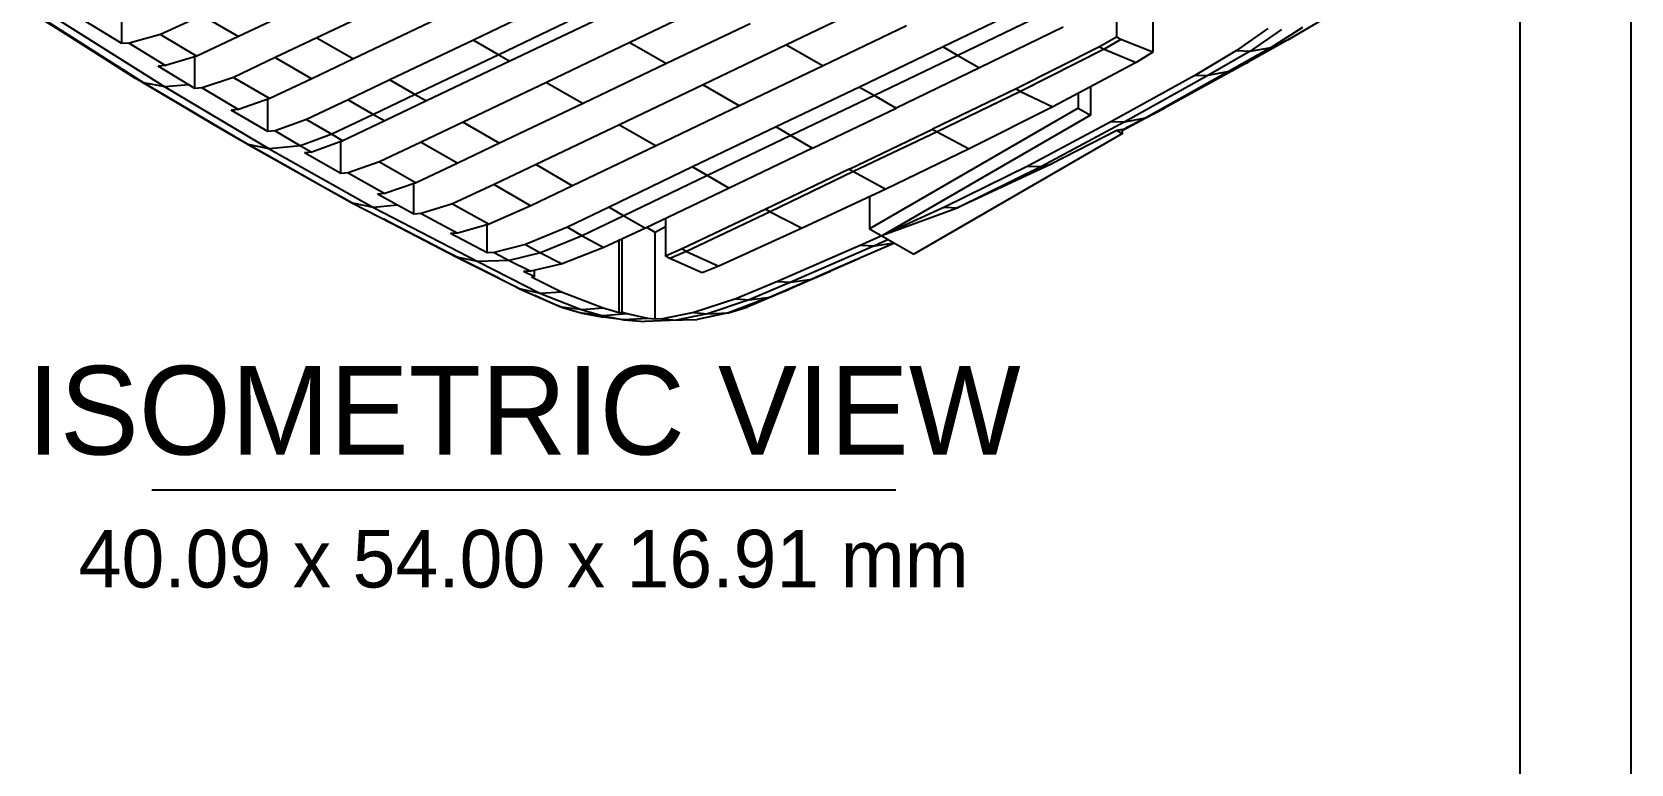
# Model space of a CAD drawing. Header units: millimetres. Extents: x 5 to 601, y 5 to 415.
# Drawn here: x 516.8 to 589, y 321.6 to 354.6 of the extents above; entities that cross this region are included whole.
import ezdxf
from ezdxf.enums import TextEntityAlignment as Align

# ---------------------------------------------------------------- set-up
doc = ezdxf.new("R2010")
doc.units = ezdxf.units.MM
for name, color, linetype in [('FRAME', 7, 'CONTINUOUS'), ('TEXT', 3, 'CONTINUOUS'), ('TITLE', 7, 'CONTINUOUS'), ('VISIBLE', 7, 'CONTINUOUS')]:
    doc.layers.add(name, color=color, linetype=linetype)

msp = doc.modelspace()

# ---------------------------------------------------------------- linework, layer by layer
at = {"layer": 'FRAME'}
msp.add_line((584, 10), (584, 410), dxfattribs=at)
at = {"layer": 'TEXT'}
msp.add_line((522.2, 333.973967), (555.8, 333.973967), dxfattribs=at)
at = {"layer": 'TITLE'}
msp.add_line((589, 5), (589, 415), dxfattribs=at)
at = {"layer": 'VISIBLE'}
for p, q in [((567.408185, 357.396941), (567.408185, 353.726019)), ((533.428921, 356.172889), (529.658683, 354.381237)), ((540.498116, 356.072755), (536.727878, 354.275091)), ((565.758706, 356.21372), (565.758706, 354.412391)), ((518.442227, 354.465827), (516.792748, 355.511292)), ((517.133955, 355.340807), (521.846751, 352.349956)), ((520.845753, 354.122166), (520.845753, 355.469795)), ((524.474607, 355.380385), (522.589488, 354.525673)), ((524.474607, 355.380385), (526.124086, 354.433772)), ((528.009204, 355.328097), (526.124086, 354.433772)), ((541.640498, 355.413728), (537.87026, 353.617911)), ((547.567311, 355.967526), (543.797074, 354.16813)), ((554.636506, 355.867118), (550.866269, 354.06489)), ((561.705701, 355.781457), (557.935464, 353.970083)), ((562.376803, 355.398491), (558.606566, 353.584172)), ((518.076514, 355.129662), (522.789311, 352.168197)), ((520.845753, 354.122166), (519.196275, 355.137651)), ((535.0784, 355.22399), (531.308162, 353.431196)), ((542.147595, 355.120838), (538.377357, 353.324319)), ((549.21679, 355.016722), (545.446552, 353.215422)), ((556.285985, 354.918601), (552.515747, 353.111801)), ((563.35518, 354.867517), (559.584943, 353.020435)), ((572.604515, 354.800202), (571.190676, 353.802243)), ((573.216236, 354.758527), (571.802397, 353.776814)), ((574.158795, 354.846685), (572.744956, 353.938982)), ((575.007099, 355.158178), (573.59326, 354.337653)), ((520.091706, 353.420363), (518.442227, 354.465827)), ((521.175649, 354.137847), (520.845753, 354.122166)), ((522.589488, 354.525673), (521.175649, 354.137847)), ((521.175649, 354.137847), (522.825128, 353.128761)), ((522.589488, 354.525673), (524.238967, 353.55849)), ((526.124086, 354.433772), (524.238967, 353.55849)), ((529.658683, 354.381237), (527.773565, 353.486469)), ((529.658683, 354.381237), (531.308162, 353.431196)), ((536.727878, 354.275091), (532.957641, 352.481155)), ((536.727878, 354.275091), (537.87026, 353.617911)), ((543.797074, 354.16813), (540.026836, 352.369325)), ((543.797074, 354.16813), (545.446552, 353.215422)), ((550.866269, 354.06489), (547.096031, 352.263057)), ((550.866269, 354.06489), (552.515747, 353.111801)), ((557.935464, 353.970083), (554.165226, 352.158712)), ((557.935464, 353.970083), (558.606566, 353.584172)), ((565.004659, 353.972329), (561.234421, 352.070013)), ((565.204481, 353.863884), (561.434244, 351.954876)), ((565.758706, 354.412391), (565.004659, 353.972329)), ((565.004659, 353.972329), (565.204481, 353.863884)), ((565.958529, 354.308376), (565.204481, 353.863884)), ((565.204481, 353.863884), (566.654138, 353.263784)), ((565.958529, 354.308376), (565.758706, 354.412391)), ((567.408185, 353.726019), (565.958529, 354.308376)), ((572.744956, 353.938982), (570.859837, 352.87564)), ((573.59326, 354.337653), (571.708141, 353.282148)), ((571.802397, 353.776814), (572.744956, 353.938982)), ((572.744956, 353.938982), (573.59326, 354.337653)), ((521.469728, 352.546952), (520.091706, 353.420363)), ((522.825128, 353.128761), (522.495232, 353.10668)), ((523.873254, 352.258315), (522.495232, 353.10668)), ((524.238967, 353.55849), (522.825128, 353.128761)), ((524.144711, 352.097685), (524.144711, 353.529841)), ((527.773565, 353.486469), (525.888446, 352.593814)), ((527.773565, 353.486469), (529.423043, 352.535666)), ((531.308162, 353.431196), (529.423043, 352.535666)), ((537.87026, 353.617911), (534.100023, 351.823183)), ((538.377357, 353.324319), (534.60712, 351.529591)), ((537.87026, 353.617911), (538.377357, 353.324319)), ((545.446552, 353.215422), (541.676315, 351.414332)), ((552.515747, 353.111801), (548.74551, 351.311111)), ((558.606566, 353.584172), (554.836329, 351.770941)), ((558.606566, 353.584172), (559.584943, 353.020435)), ((566.654138, 353.263784), (562.8839, 351.265222)), ((567.408185, 353.726019), (566.654138, 353.263784)), ((571.708141, 353.282148), (567.937903, 351.200089)), ((571.190676, 353.802243), (569.305557, 352.685997)), ((571.802397, 353.776814), (569.917278, 352.689528)), ((570.859837, 352.87564), (571.708141, 353.282148)), ((571.190676, 353.802243), (571.802397, 353.776814)), ((521.741185, 352.386903), (521.469728, 352.546952)), ((521.846751, 352.349956), (521.469728, 352.546952)), ((523.390664, 351.414387), (521.741185, 352.386903)), ((525.888446, 352.593814), (524.474607, 352.125317)), ((525.888446, 352.593814), (527.537925, 351.641868)), ((529.423043, 352.535666), (527.537925, 351.641868)), ((532.957641, 352.481155), (531.072522, 351.584862)), ((532.957641, 352.481155), (534.100023, 351.823183)), ((559.584943, 353.020435), (555.814705, 351.206075)), ((569.305557, 352.685997), (565.53532, 350.601739)), ((569.917278, 352.689528), (566.147041, 350.591144)), ((570.859837, 352.87564), (567.0896, 350.773991)), ((569.305557, 352.685997), (569.917278, 352.689528)), ((569.917278, 352.689528), (570.859837, 352.87564)), ((521.846751, 352.349956), (526.559548, 349.564807)), ((522.789311, 352.168197), (521.846751, 352.349956)), ((523.873254, 352.258315), (522.789311, 352.168197)), ((522.789311, 352.168197), (527.502108, 349.367812)), ((524.144711, 352.097685), (523.873254, 352.258315)), ((524.474607, 352.125317), (524.144711, 352.097685)), ((524.474607, 352.125317), (526.124086, 351.150515)), ((534.100023, 351.823183), (532.214904, 350.926363)), ((534.100023, 351.823183), (534.60712, 351.529591)), ((540.026836, 352.369325), (536.256599, 350.574597)), ((540.026836, 352.369325), (541.676315, 351.414332)), ((547.096031, 352.263057), (543.325794, 350.459681)), ((547.096031, 352.263057), (548.74551, 351.311111)), ((554.165226, 352.158712), (550.394989, 350.359165)), ((554.836329, 351.770941), (551.066091, 349.971859)), ((554.165226, 352.158712), (554.836329, 351.770941)), ((554.836329, 351.770941), (555.814705, 351.206075)), ((561.234421, 352.070013), (557.464184, 350.253748)), ((561.434244, 351.954876), (557.664007, 350.13838)), ((561.234421, 352.070013), (561.434244, 351.954876)), ((561.434244, 351.954876), (562.8839, 351.265222)), ((564.038535, 351.877281), (564.038535, 351.207708)), ((564.59276, 352.17107), (564.59276, 350.887726)), ((525.040143, 350.44187), (523.390664, 351.414387)), ((526.124086, 351.150515), (525.79419, 351.121639)), ((527.443669, 350.145593), (525.79419, 351.121639)), ((527.537925, 351.641868), (526.124086, 351.150515)), ((527.443669, 350.145593), (527.443669, 351.609111)), ((531.072522, 351.584862), (529.187404, 350.689922)), ((531.072522, 351.584862), (532.214904, 350.926363)), ((534.60712, 351.529591), (532.722001, 350.632654)), ((541.676315, 351.414332), (537.906078, 349.619603)), ((548.74551, 351.311111), (544.975273, 349.50545)), ((552.044468, 349.406993), (555.814705, 351.206075)), ((564.038535, 351.207708), (554.612942, 345.765839)), ((562.8839, 351.265222), (559.113663, 349.36503)), ((564.038535, 351.207708), (564.59276, 350.887726)), ((567.937903, 351.200089), (566.02232, 350.18288)), ((567.0896, 350.773991), (567.937903, 351.200089)), ((526.182524, 349.768333), (525.040143, 350.44187)), ((529.187404, 350.689922), (527.773565, 350.175713)), ((529.187404, 350.689922), (530.329786, 350.030631)), ((532.214904, 350.926363), (530.329786, 350.030631)), ((532.722001, 350.632654), (530.836883, 349.737859)), ((532.214904, 350.926363), (532.722001, 350.632654)), ((536.256599, 350.574597), (534.37148, 349.677279)), ((536.256599, 350.574597), (537.906078, 349.619603)), ((543.325794, 350.459681), (539.555556, 348.661351)), ((543.325794, 350.459681), (544.975273, 349.50545)), ((550.394989, 350.359165), (546.624752, 348.551218)), ((550.394989, 350.359165), (551.066091, 349.971859)), ((553.693947, 348.454666), (557.464184, 350.253748)), ((564.59276, 350.887726), (555.19564, 345.462296)), ((557.464184, 350.253748), (557.664007, 350.13838)), ((565.53532, 350.601739), (561.765082, 348.593574)), ((566.147041, 350.591144), (562.376803, 348.578741)), ((565.53532, 350.601739), (566.147041, 350.591144)), ((566.01649, 350.246736), (565.78227, 350.200962)), ((566.033934, 350.055664), (566.01649, 350.246736)), ((567.0896, 350.773991), (566.020319, 350.204794)), ((566.147041, 350.591144), (567.0896, 350.773991)), ((526.689621, 349.483641), (526.182524, 349.768333)), ((526.559548, 349.564807), (526.182524, 349.768333)), ((526.559548, 349.564807), (531.272345, 346.923324)), ((527.502108, 349.367812), (526.559548, 349.564807)), ((528.3391, 348.557598), (526.689621, 349.483641)), ((527.773565, 350.175713), (527.443669, 350.145593)), ((528.915947, 349.500593), (527.502108, 349.367812)), ((527.773565, 350.175713), (528.915947, 349.500593)), ((530.329786, 350.030631), (528.915947, 349.500593)), ((528.915947, 349.500593), (529.423043, 349.215199)), ((530.836883, 349.737859), (529.423043, 349.215199)), ((530.329786, 350.030631), (530.836883, 349.737859)), ((530.742627, 348.257282), (530.742627, 349.703015)), ((534.37148, 349.677279), (532.486361, 348.785532)), ((534.37148, 349.677279), (536.020959, 348.721905)), ((537.906078, 349.619603), (536.020959, 348.721905)), ((544.975273, 349.50545), (541.205035, 347.69912)), ((551.066091, 349.971859), (547.295854, 348.162982)), ((551.066091, 349.971859), (552.044468, 349.406993)), ((557.664007, 350.13838), (553.893769, 348.339298)), ((566.033934, 350.055664), (556.60834, 344.613795)), ((557.664007, 350.13838), (559.113663, 349.36503)), ((565.78227, 350.200962), (562.792762, 348.661834)), ((565.78227, 350.200962), (566.033934, 350.055664)), ((527.502108, 349.367812), (532.214904, 346.728505)), ((529.423043, 349.215199), (529.093148, 349.184544)), ((530.742627, 348.257282), (529.093148, 349.184544)), ((532.486361, 348.785532), (531.072522, 348.28687)), ((532.486361, 348.785532), (534.13584, 347.833205)), ((552.044468, 349.406993), (548.27423, 347.599246)), ((559.113663, 349.36503), (555.343426, 347.546698)), ((529.988579, 347.631556), (528.3391, 348.557598)), ((531.072522, 348.28687), (530.742627, 348.257282)), ((531.072522, 348.28687), (532.722001, 347.358542)), ((536.020959, 348.721905), (534.13584, 347.833205)), ((539.555556, 348.661351), (537.670438, 347.762928)), ((539.555556, 348.661351), (541.205035, 347.69912)), ((546.624752, 348.551218), (542.854514, 346.736888)), ((547.295854, 348.162982), (543.525616, 346.345398)), ((546.624752, 348.551218), (547.295854, 348.162982)), ((547.295854, 348.162982), (548.27423, 347.599246)), ((553.693947, 348.454666), (549.923709, 346.648823)), ((553.893769, 348.339298), (550.123532, 346.533686)), ((553.693947, 348.454666), (553.893769, 348.339298)), ((553.893769, 348.339298), (555.343426, 347.546698)), ((561.765082, 348.593574), (557.994845, 346.735489)), ((562.376803, 348.578741), (558.606566, 346.71218)), ((562.792762, 348.661834), (558.623626, 346.715391)), ((561.765082, 348.593574), (562.376803, 348.578741)), ((562.376803, 348.578741), (562.792762, 348.661834)), ((530.895321, 347.122497), (529.988579, 347.631556)), ((532.722001, 347.358542), (532.392105, 347.330021)), ((533.298848, 346.820291), (532.392105, 347.330021)), ((534.13584, 347.833205), (532.722001, 347.358542)), ((534.041584, 346.426361), (534.041584, 347.80156)), ((537.670438, 347.762928), (535.785319, 346.893742)), ((537.670438, 347.762928), (539.319917, 346.799554)), ((541.205035, 347.69912), (539.319917, 346.799554)), ((548.27423, 347.599246), (544.503993, 345.789946)), ((555.343426, 347.546698), (551.573188, 345.79214)), ((531.272345, 346.923324), (530.895321, 347.122497)), ((531.272345, 346.923324), (533.063208, 345.9969)), ((532.214904, 346.728505), (531.272345, 346.923324)), ((533.298848, 346.820291), (532.214904, 346.728505)), ((532.214904, 346.728505), (536.927701, 344.284018)), ((534.041584, 346.426361), (533.298848, 346.820291)), ((535.785319, 346.893742), (534.37148, 346.451654)), ((535.785319, 346.893742), (537.434798, 345.969985)), ((539.319917, 346.799554), (537.434798, 345.969985)), ((542.854514, 346.736888), (540.969395, 345.83618)), ((542.854514, 346.736888), (543.525616, 346.345398)), ((549.923709, 346.648823), (546.153472, 344.853491)), ((549.923709, 346.648823), (550.123532, 346.533686)), ((554.612942, 347.206752), (554.612942, 345.765839)), ((558.497284, 346.662146), (555.195637, 345.462295)), ((557.994845, 346.735489), (555.19564, 345.462296)), ((557.994845, 346.735489), (558.606566, 346.71218)), ((558.623626, 346.715391), (558.497284, 346.662146)), ((558.606566, 346.71218), (558.497284, 346.662146)), ((558.606566, 346.71218), (558.623626, 346.715391)), ((533.287537, 345.879465), (532.686184, 346.191937)), ((533.063208, 345.9969), (535.985142, 344.485367)), ((534.937016, 345.022371), (533.287537, 345.879465)), ((534.37148, 346.451654), (534.041584, 346.426361)), ((534.37148, 346.451654), (536.020959, 345.570942)), ((537.434798, 345.969985), (536.020959, 345.570942)), ((537.340542, 344.676669), (537.340542, 345.943382)), ((543.525616, 346.345398), (541.640498, 345.444224)), ((543.525616, 346.345398), (544.503993, 345.789946)), ((545.399424, 346.219655), (545.399424, 344.524984)), ((550.123532, 346.533686), (546.353294, 344.740046)), ((550.123532, 346.533686), (551.573188, 345.79214)), ((536.020959, 345.570942), (535.691063, 345.551515)), ((537.340542, 344.676669), (535.691063, 345.551515)), ((540.969395, 345.83618), (539.084277, 345.046228)), ((541.640498, 345.444224), (539.755379, 344.67039)), ((540.969395, 345.83618), (541.640498, 345.444224)), ((541.640498, 345.444224), (542.618874, 344.918522)), ((544.503993, 345.789946), (542.618874, 344.918522)), ((543.30223, 341.972678), (543.30223, 345.234413)), ((543.443614, 341.983287), (543.443614, 345.29977)), ((544.940398, 345.59061), (544.553767, 345.813832)), ((545.399424, 345.855629), (544.940398, 345.59061)), ((544.940398, 341.68496), (544.940398, 345.59061)), ((551.573188, 345.79214), (547.802951, 344.076338)), ((555.163787, 345.447808), (554.224608, 345.02063)), ((554.612942, 345.765839), (556.60834, 344.613795)), ((555.465052, 345.273873), (554.836329, 344.986019)), ((535.608118, 344.673656), (534.937016, 345.022371)), ((536.586495, 344.179398), (535.608118, 344.673656)), ((535.985142, 344.485367), (535.608118, 344.673656)), ((535.985142, 344.485367), (538.624308, 343.149569)), ((536.927701, 344.284018), (535.985142, 344.485367)), ((537.670438, 344.69023), (537.340542, 344.676669)), ((539.084277, 345.046228), (537.670438, 344.69023)), ((537.670438, 344.69023), (538.34154, 344.331906)), ((539.755379, 344.67039), (538.34154, 344.331906)), ((539.084277, 345.046228), (539.755379, 344.67039)), ((539.755379, 344.67039), (540.733756, 344.183853)), ((542.618874, 344.918522), (540.733756, 344.183853)), ((546.153472, 344.853491), (545.399424, 344.524984)), ((545.599247, 344.41397), (545.399424, 344.524984)), ((546.353294, 344.740046), (545.599247, 344.41397)), ((546.153472, 344.853491), (546.353294, 344.740046)), ((546.353294, 344.740046), (547.802951, 344.076338)), ((554.224608, 345.02063), (550.45437, 343.387803)), ((554.836329, 344.986019), (551.066091, 343.356723)), ((555.74125, 345.11441), (553.307288, 344.056257)), ((554.224608, 345.02063), (554.836329, 344.986019)), ((554.836329, 344.986019), (555.726772, 345.122769)), ((537.87026, 343.530863), (536.586495, 344.179398)), ((538.34154, 344.331906), (536.927701, 344.284018)), ((536.927701, 344.284018), (539.755379, 342.847364)), ((538.34154, 344.331906), (539.319917, 343.847251)), ((539.319917, 343.847251), (538.990021, 343.833178)), ((539.484865, 343.586582), (538.990021, 343.833178)), ((540.733756, 344.183853), (539.319917, 343.847251)), ((539.484865, 343.586582), (539.484865, 343.886521)), ((547.048903, 343.768674), (545.599247, 344.41397)), ((547.802951, 344.076338), (547.048903, 343.768674)), ((552.856954, 343.845294), (550.971835, 343.020525)), ((553.307288, 344.056257), (552.008651, 343.491682)), ((552.008651, 343.491682), (552.856954, 343.845294)), ((554.155591, 344.425053), (552.856954, 343.845294)), ((537.87026, 343.530863), (538.624308, 343.149569)), ((538.624308, 343.149569), (538.81282, 343.054155)), ((538.81282, 343.054155), (539.869417, 342.588095)), ((539.755379, 342.847364), (538.81282, 343.054155)), ((539.484865, 343.586582), (539.343481, 343.579922)), ((540.697938, 342.903234), (539.343481, 343.579922)), ((550.45437, 343.387803), (548.569251, 342.59556)), ((550.971835, 343.020525), (549.086717, 342.224923)), ((551.066091, 343.356723), (549.180972, 342.554592)), ((552.008651, 343.491682), (550.123532, 342.678666)), ((550.45437, 343.387803), (551.066091, 343.356723)), ((550.58303, 342.86384), (550.971835, 343.020525)), ((551.066091, 343.356723), (552.008651, 343.491682)), ((539.885452, 342.571831), (539.492393, 342.754398)), ((540.697938, 342.903234), (539.755379, 342.847364)), ((539.755379, 342.847364), (541.640498, 342.102917)), ((539.869417, 342.588095), (540.697938, 342.222638)), ((540.320915, 342.369568), (539.885452, 342.571831)), ((540.697938, 342.222638), (540.320915, 342.369568)), ((542.583057, 342.174749), (540.697938, 342.903234)), ((548.569251, 342.59556), (546.684133, 341.984997)), ((549.180972, 342.554592), (547.295854, 341.917893)), ((549.664034, 342.50384), (548.238413, 341.961428)), ((548.569251, 342.59556), (549.180972, 342.554592)), ((549.180972, 342.554592), (550.123532, 342.678666)), ((550.123532, 342.678666), (549.664034, 342.50384)), ((550.123532, 342.678666), (550.58303, 342.86384)), ((540.697938, 342.222638), (541.640498, 341.947279)), ((541.640498, 342.102917), (540.697938, 342.222638)), ((542.583057, 342.174749), (541.640498, 342.102917)), ((541.640498, 342.102917), (542.583057, 341.83953)), ((541.640498, 341.947279), (542.583057, 341.773139)), ((542.583057, 341.83953), (541.640498, 341.947279)), ((543.30223, 341.972678), (542.583057, 342.174749)), ((543.667, 341.920469), (542.583057, 341.83953)), ((542.583057, 341.83953), (543.525616, 341.656683)), ((543.525616, 341.656683), (542.583057, 341.773139)), ((543.443614, 341.983287), (543.30223, 341.972678)), ((543.667, 341.920469), (543.443614, 341.983287)), ((544.60956, 341.719265), (543.525616, 341.656683)), ((543.525616, 341.656683), (544.468176, 341.573967)), ((544.60956, 341.719265), (543.667, 341.920469)), ((545.599247, 341.623597), (544.468176, 341.573967)), ((544.940398, 341.68496), (544.60956, 341.719265)), ((545.270294, 341.702402), (544.940398, 341.68496)), ((546.684133, 341.984997), (545.270294, 341.702402)), ((545.270294, 341.702402), (545.882015, 341.636004)), ((546.164783, 341.646779), (545.599247, 341.623597)), ((545.882015, 341.636004), (545.599247, 341.623597)), ((547.295854, 341.917893), (545.882015, 341.636004)), ((545.882015, 341.636004), (546.164783, 341.646779)), ((546.164783, 341.646779), (546.824574, 341.671921)), ((546.684133, 341.984997), (547.295854, 341.917893)), ((548.238413, 341.961428), (546.824574, 341.671921)), ((547.295854, 341.917893), (548.238413, 341.961428)), ((548.238413, 341.961428), (549.086717, 342.224923))]:
    msp.add_line(p, q, dxfattribs=at)

# ---------------------------------------------------------------- texts
at = {"layer": 'TEXT'}
for s, height, p in [('ISOMETRIC VIEW', 4, (539, 335.573967)), ('40.09 x 54.00 x 16.91 mm', 2.6, (539, 329.573967))]:
    msp.add_text(s, height=height, dxfattribs=at).set_placement(p, align=Align.CENTER)

doc.saveas('drawing.dxf')
